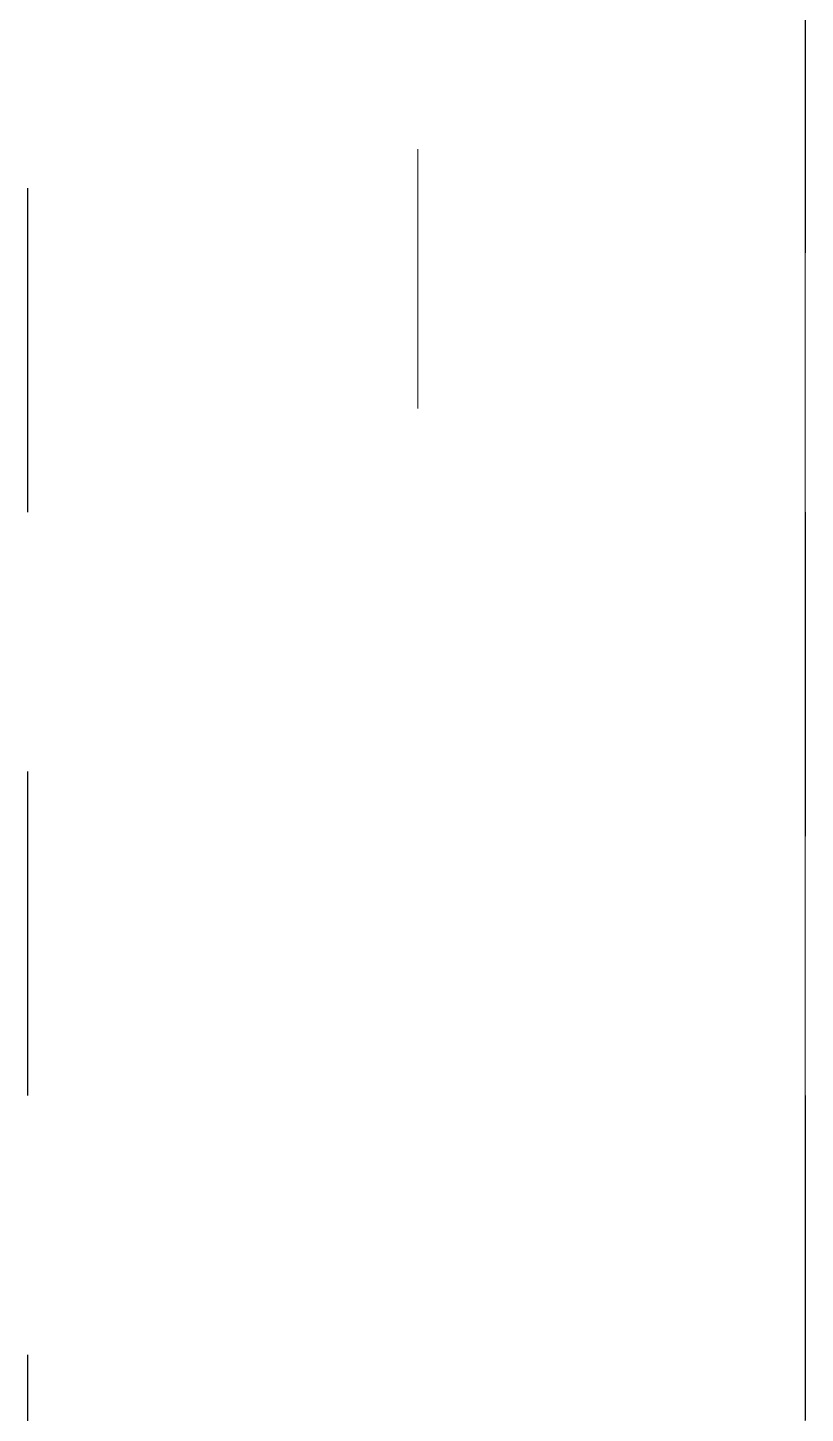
# Model space of a CAD drawing. Header units: metres. Extents: x -22 to 564, y 0 to 143.
# Drawn here: x 112.409 to 112.709, y 38.678 to 39.212 of the extents above; entities that cross this region are included whole.
import ezdxf
from ezdxf.enums import TextEntityAlignment as Align

# ---------------------------------------------------------------- set-up
doc = ezdxf.new("R2010")
doc.units = ezdxf.units.M
doc.linetypes.add('EJES630', pattern=[6.3, 5.5, -0.4, 0, -0.4])
doc.linetypes.add('XREF 1N NEURO-ONCOLOGIA$0$HIDDEN2', pattern=[0.1875, 0.125, -0.0625])
doc.layers.add('EJES', color=11, linetype='EJES630', lineweight=0)
doc.layers.add('XREF 1N NEURO-ONCOLOGIA$0$MUROS DE TABLAROCA', color=150, linetype='Continuous', lineweight=13)
doc.layers.add('XREF 1N NEURO-ONCOLOGIA$0$CONTRAVENTEOS', color=6, linetype='XREF 1N NEURO-ONCOLOGIA$0$HIDDEN2')
doc.layers.add('XREF 1N NEURO-ONCOLOGIA$0$TEX-MOB', color=4, linetype='Continuous')
doc.styles.add('XREF 1N NEURO-ONCOLOGIA$0$HANDLET', font='romans.shx')

# ---------------------------------------------------------------- blocks, each defined once
blk = doc.blocks.new('XREF 1N NEURO-ONCOLOGIA')
at = {"layer": 'XREF 1N NEURO-ONCOLOGIA$0$CONTRAVENTEOS', "color": 3, "elevation": 0}
blk.add_lwpolyline([(1.07393, 32.00765), (6.92394, 32.00765), (6.92394, 31.70765), (1.07393, 31.70765)], close=True, dxfattribs=at)
at = {"layer": 'XREF 1N NEURO-ONCOLOGIA$0$MUROS DE TABLAROCA'}
blk.add_line((6.92394, 31.70765), (4.24191, 31.70765), dxfattribs=at)
at = {"layer": 'XREF 1N NEURO-ONCOLOGIA$0$TEX-MOB', "style": 'XREF 1N NEURO-ONCOLOGIA$0$HANDLET'}
for p in [(1.70002, 4.58473, 0), (1.70735, 2.01378, 0)]:
    blk.add_attdef('234', text='', height=0.075, rotation=180, dxfattribs=at).set_placement(p, align=Align.MIDDLE_CENTER)

msp = doc.modelspace()

# ---------------------------------------------------------------- block references
at = {"rotation": 90}
msp.add_blockref('XREF 1N NEURO-ONCOLOGIA', (144.41686, 33.45112), dxfattribs=at)

# ---------------------------------------------------------------- next in the draw order: linework, layer by layer
at = {"layer": 'EJES'}
msp.add_line((112.55971, 33.16498), (112.55962, 58.54999), dxfattribs=at)

doc.saveas('drawing.dxf')
